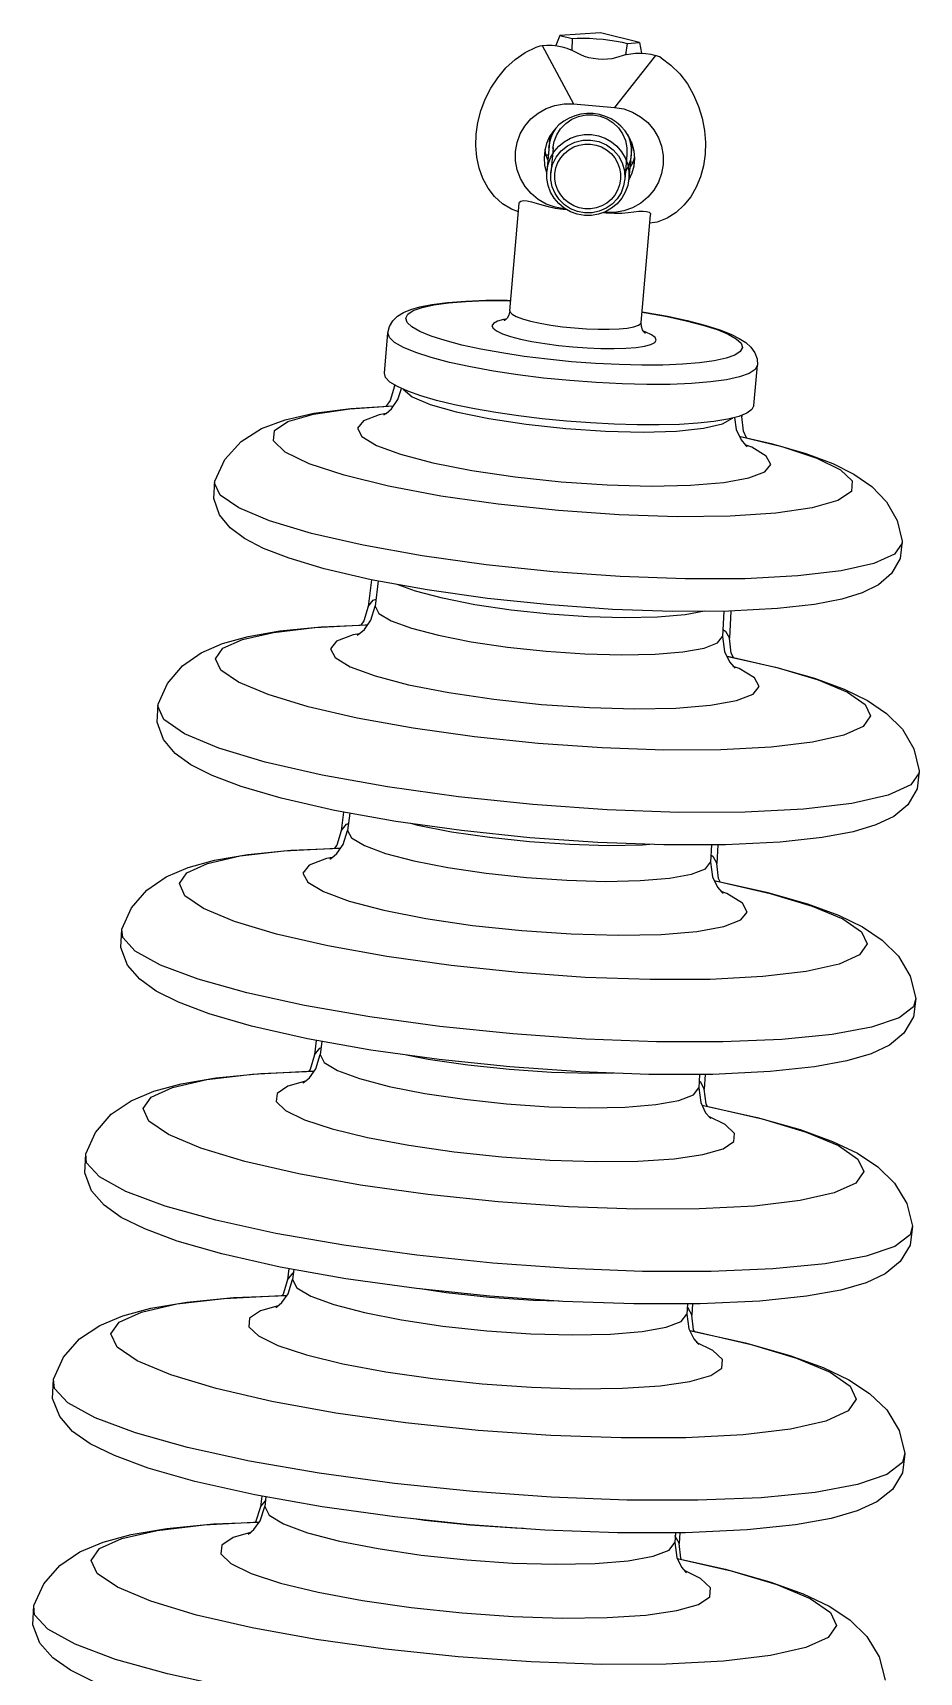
# Model space of a CAD drawing. Extents: x 4438 to 384502, y -178203 to -21188.
# Drawn here: x 377403.9 to 377471.6, y -175834.4 to -175709.3 of the extents above; entities that cross this region are included whole.
import ezdxf

# ---------------------------------------------------------------- set-up
doc = ezdxf.new("R2010")
doc.units = 0
doc.header["$LTSCALE"] = 8
doc.header["$MEASUREMENT"] = 0
doc.layers.add('PL', color=5, linetype='CONTINUOUS')

msp = doc.modelspace()

# ---------------------------------------------------------------- linework, layer by layer
at = {"layer": 'PL', "ltscale": 0.5}
for p, q in [((377444.114, -175709.482), (377443.817, -175710.247)), ((377447.216, -175709.267), (377444.114, -175709.482)), ((377444.114, -175709.482), (377445.063, -175709.714)), ((377450.198, -175710.02), (377447.216, -175709.267)), ((377442.77, -175710.239), (377445.164, -175714.686)), ((377445.737, -175710.952), (377444.962, -175710.562)), ((377445.063, -175709.714), (377445.042, -175710.602)), ((377449.26, -175710.081), (377449.126, -175710.96)), ((377449.26, -175710.081), (377450.198, -175710.02)), ((377450.198, -175710.02), (377450.366, -175710.821)), ((377451.426, -175710.996), (377448.297, -175714.96)), ((377449.212, -175710.934), (377448.38, -175711.184)), ((377445.164, -175714.686), (377448.297, -175714.96)), ((377443.067, -175718.591), (377442.996, -175718.154)), ((377443.328, -175717.623), (377443.134, -175719.849)), ((377443.607, -175718.052), (377443.438, -175719.984)), ((377449.594, -175718.171), (377449.4, -175720.397)), ((377443.067, -175718.591), (377442.943, -175718.562)), ((377442.966, -175719.378), (377443.105, -175719.926)), ((377443.21, -175718.971), (377443.067, -175718.591)), ((377449.246, -175718.546), (377449.077, -175720.477)), ((377449.684, -175719.17), (377449.476, -175719.519)), ((377449.83, -175718.752), (377449.684, -175719.17)), ((377449.684, -175719.17), (377449.811, -175719.163)), ((377443.105, -175719.926), (377443.134, -175719.991)), ((377449.375, -175720.537), (377449.414, -175720.479)), ((377440.307, -175730.503), (377441.027, -175722.276)), ((377444.387, -175722.721), (377444.462, -175722.711)), ((377444.387, -175722.721), (377444.602, -175722.736)), ((377444.574, -175722.721), (377444.462, -175722.711)), ((377447.453, -175722.986), (377447.666, -175723.008)), ((377447.595, -175722.985), (377447.482, -175722.975)), ((377447.666, -175723.008), (377447.595, -175722.985)), ((377450.333, -175731.38), (377451.053, -175723.153)), ((377440.013, -175731.137), (377439.833, -175731.164)), ((377450.685, -175732.114), (377450.512, -175732.055)), ((377430.736, -175735.264), (377431.006, -175732.177)), ((377458.933, -175737.731), (377459.203, -175734.644)), ((377431.518, -175736.151), (377431.507, -175736.236)), ((377431.507, -175736.236), (377431.541, -175736.166)), ((377432.519, -175736.636), (377431.728, -175736.282)), ((377428.1, -175737.968), (377431.436, -175737.749)), ((377428.174, -175737.946), (377431.432, -175737.753)), ((377430.867, -175738.329), (377430.346, -175738.423)), ((377457.983, -175738.479), (377458.004, -175738.555)), ((377458.008, -175738.469), (377458.004, -175738.555)), ((377458.767, -175740.91), (377458.276, -175740.729)), ((377470.245, -175748.087), (377470.245, -175748.23)), ((377429.739, -175751.023), (377429.493, -175753.078)), ((377430.266, -175751.119), (377430.03, -175753.042)), ((377429.493, -175753.078), (377429.883, -175752.596)), ((377429.883, -175752.596), (377430.095, -175752.514)), ((377456.642, -175753.429), (377456.541, -175755.362)), ((377457.178, -175753.42), (377457.063, -175755.49)), ((377425.436, -175754.663), (377429.27, -175754.462)), ((377425.896, -175754.618), (377429.458, -175754.465)), ((377429.27, -175754.462), (377429.46, -175754.462)), ((377428.83, -175755.143), (377428.342, -175755.231)), ((377456.568, -175754.83), (377456.763, -175754.947)), ((377456.763, -175754.947), (377457.063, -175755.49)), ((377456.857, -175756.859), (377457.042, -175756.892)), ((377457.822, -175757.81), (377457.362, -175757.641)), ((377471.552, -175765.604), (377471.553, -175765.762)), ((377427.617, -175768.759), (377427.445, -175770.192)), ((377427.445, -175770.192), (377427.851, -175769.691)), ((377427.851, -175769.691), (377427.995, -175769.636)), ((377428.092, -175768.844), (377427.93, -175770.161)), ((377423.051, -175771.72), (377427.077, -175771.509)), ((377423.604, -175771.668), (377427.411, -175771.507)), ((377427.077, -175771.509), (377427.41, -175771.507)), ((377455.705, -175771.262), (377455.635, -175772.585)), ((377455.663, -175772.056), (377455.795, -175772.136)), ((377455.795, -175772.136), (377456.108, -175772.7)), ((377456.188, -175771.26), (377456.108, -175772.7)), ((377426.76, -175772.229), (377426.306, -175772.311)), ((377455.915, -175774.001), (377456.242, -175774.06)), ((377456.862, -175774.985), (377456.433, -175774.826)), ((377425.532, -175786.19), (377425.398, -175787.307)), ((377425.398, -175787.307), (377425.819, -175786.786)), ((377425.819, -175786.786), (377425.895, -175786.757)), ((377425.955, -175786.265), (377425.831, -175787.28)), ((377421.306, -175788.718), (377425.364, -175788.549)), ((377454.784, -175788.789), (377454.73, -175789.808)), ((377454.758, -175789.282), (377454.828, -175789.324)), ((377454.828, -175789.324), (377455.152, -175789.91)), ((377455.214, -175788.788), (377455.152, -175789.91)), ((377454.973, -175791.144), (377455.441, -175791.228)), ((377456.748, -175792.611), (377455.49, -175791.997)), ((377423.446, -175803.62), (377423.344, -175804.476)), ((377423.344, -175804.476), (377423.781, -175803.936)), ((377423.819, -175803.686), (377423.725, -175804.453)), ((377419.206, -175805.827), (377423.302, -175805.657)), ((377453.863, -175806.316), (377453.823, -175807.086)), ((377453.857, -175806.567), (377454.193, -175807.175)), ((377454.241, -175806.316), (377454.193, -175807.175)), ((377454.03, -175808.348), (377454.463, -175808.426)), ((377455.814, -175809.856), (377454.565, -175809.246)), ((377421.368, -175820.99), (377421.27, -175821.808)), ((377421.27, -175821.808), (377420.885, -175822.98)), ((377421.27, -175821.808), (377421.654, -175821.334)), ((377421.689, -175821.047), (377421.598, -175821.79)), ((377416.986, -175823.175), (377421.203, -175822.954)), ((377417.694, -175823.112), (377421.193, -175822.968)), ((377452.877, -175823.975), (377453.226, -175824.604)), ((377452.945, -175823.783), (377452.906, -175824.529)), ((377453.271, -175823.783), (377453.226, -175824.604)), ((377454.87, -175827.265), (377453.631, -175826.659))]:
    msp.add_line(p, q, dxfattribs=at)
for points in [[(377440.969, -175722.935), (377440.437, -175722.742), (377439.743, -175722.319), (377439.142, -175721.773), (377438.643, -175721.125), (377438.25, -175720.395), (377437.965, -175719.604), (377437.786, -175718.767), (377437.711, -175717.899), (377437.738, -175717.011), (377437.867, -175716.116), (377438.096, -175715.223), (377438.425, -175714.345), (377438.854, -175713.496), (377439.38, -175712.693), (377440.001, -175711.954), (377440.707, -175711.303), (377441.485, -175710.761), (377442.317, -175710.352)], [(377442.317, -175710.352), (377442.461, -175710.303), (377442.612, -175710.265), (377442.77, -175710.239)], [(377442.77, -175710.239), (377443.143, -175710.211), (377443.535, -175710.218), (377443.929, -175710.259), (377444.309, -175710.332), (377444.658, -175710.434), (377444.962, -175710.562)], [(377445.063, -175709.714), (377445.454, -175709.687), (377445.903, -175709.678), (377446.395, -175709.688), (377446.912, -175709.717), (377447.438, -175709.763), (377447.952, -175709.824), (377448.439, -175709.9), (377448.88, -175709.987), (377449.26, -175710.081)], [(377449.212, -175710.934), (377449.533, -175710.861), (377449.895, -175710.821), (377450.282, -175710.815), (377450.677, -175710.843), (377451.064, -175710.904), (377451.426, -175710.996)], [(377448.38, -175711.184), (377448.086, -175711.252), (377447.756, -175711.293), (377447.403, -175711.304), (377447.04, -175711.287), (377446.679, -175711.241), (377446.333, -175711.168), (377446.015, -175711.071), (377445.737, -175710.952)], [(377451.853, -175711.186), (377452.601, -175711.734), (377453.274, -175712.402), (377453.856, -175713.166), (377454.339, -175714.001), (377454.718, -175714.884), (377454.993, -175715.795), (377455.165, -175716.716), (377455.235, -175717.635), (377455.206, -175718.54), (377455.079, -175719.418), (377454.854, -175720.26), (377454.533, -175721.053), (377454.114, -175721.783), (377453.601, -175722.433), (377452.997, -175722.985), (377452.31, -175723.418), (377451.553, -175723.714), (377450.995, -175723.812)], [(377451.853, -175711.186), (377451.72, -175711.113), (377451.577, -175711.049), (377451.426, -175710.996)], [(377444.462, -175722.711), (377443.76, -175722.588), (377443.09, -175722.347), (377442.472, -175721.995), (377441.926, -175721.543), (377441.467, -175721.005), (377441.11, -175720.396), (377440.865, -175719.736), (377440.741, -175719.044), (377440.74, -175718.342), (377440.863, -175717.651), (377441.106, -175716.991), (377441.461, -175716.383), (377441.918, -175715.846), (377442.464, -175715.395), (377443.08, -175715.045), (377443.75, -175714.806), (377444.451, -175714.685), (377445.164, -175714.686)], [(377443.602, -175718.11), (377443.692, -175717.573), (377443.89, -175717.056), (377444.188, -175716.587), (377444.574, -175716.185), (377445.034, -175715.867), (377445.548, -175715.645), (377446.097, -175715.528), (377446.669, -175715.521)], [(377449.107, -175716.746), (377448.791, -175716.398), (377448.431, -175716.096), (377448.033, -175715.845), (377447.602, -175715.65), (377447.146, -175715.513), (377446.675, -175715.44), (377446.198, -175715.431), (377445.725, -175715.486), (377445.268, -175715.604), (377444.833, -175715.782), (377444.427, -175716.017), (377444.056, -175716.304)], [(377446.669, -175715.521), (377447.212, -175715.622), (377447.734, -175715.829), (377448.205, -175716.134), (377448.605, -175716.524), (377448.919, -175716.984), (377449.135, -175717.496), (377449.244, -175718.04), (377449.24, -175718.604)], [(377448.297, -175714.96), (377448.999, -175715.083), (377449.669, -175715.324), (377450.286, -175715.675), (377450.833, -175716.128), (377451.291, -175716.666), (377451.649, -175717.275), (377451.893, -175717.935), (377452.018, -175718.627), (377452.019, -175719.329), (377451.896, -175720.02), (377451.653, -175720.68), (377451.298, -175721.287), (377450.84, -175721.825), (377450.295, -175722.275), (377449.678, -175722.626), (377449.009, -175722.865), (377448.307, -175722.986), (377447.595, -175722.985)], [(377444.056, -175716.304), (377443.661, -175716.72), (377443.344, -175717.192), (377443.112, -175717.708), (377442.97, -175718.253), (377442.92, -175718.816), (377442.966, -175719.378)], [(377443.134, -175719.849), (377443.228, -175719.317), (377443.415, -175718.81), (377443.689, -175718.342), (377444.041, -175717.929), (377444.46, -175717.582), (377444.935, -175717.313), (377445.45, -175717.129), (377445.989, -175717.036), (377446.537, -175717.036)], [(377443.293, -175718.025), (377443.327, -175717.767), (377443.385, -175717.503), (377443.463, -175717.256), (377443.565, -175717.005), (377443.69, -175716.765), (377443.835, -175716.536)], [(377443.328, -175717.623), (377443.415, -175717.122), (377443.44, -175717.05)], [(377446.537, -175717.036), (377447.076, -175717.131), (377447.591, -175717.316), (377448.066, -175717.586), (377448.487, -175717.934), (377448.84, -175718.349), (377449.115, -175718.817), (377449.303, -175719.325), (377449.399, -175719.857), (377449.4, -175720.397)], [(377449.414, -175720.479), (377449.647, -175719.963), (377449.789, -175719.418), (377449.838, -175718.855), (377449.793, -175718.293), (377449.654, -175717.745), (377449.424, -175717.225), (377449.107, -175716.746)], [(377449.284, -175717.013), (377449.384, -175717.253), (377449.466, -175717.511), (377449.522, -175717.765), (377449.559, -175718.033), (377449.571, -175718.303), (377449.559, -175718.573)], [(377443.443, -175719.926), (377443.577, -175719.328), (377443.84, -175718.774), (377444.226, -175718.283), (377444.705, -175717.895), (377445.267, -175717.615), (377445.87, -175717.467), (377446.5, -175717.452)], [(377446.041, -175722.7), (377445.61, -175722.624), (377445.198, -175722.476), (377444.818, -175722.26), (377444.481, -175721.982), (377444.199, -175721.65), (377443.979, -175721.276), (377443.828, -175720.869), (377443.751, -175720.443), (377443.751, -175720.011), (377443.827, -175719.585), (377443.976, -175719.179), (377444.195, -175718.805), (377444.477, -175718.475), (377444.812, -175718.197), (377445.192, -175717.982), (377445.604, -175717.835), (377446.036, -175717.76), (377446.473, -175717.761)], [(377446.473, -175717.761), (377446.904, -175717.836), (377447.316, -175717.984), (377447.697, -175718.201), (377448.033, -175718.479), (377448.316, -175718.811), (377448.536, -175719.185), (377448.686, -175719.592), (377448.763, -175720.017), (377448.764, -175720.45), (377448.688, -175720.875), (377448.538, -175721.281), (377448.32, -175721.656), (377448.038, -175721.986), (377447.702, -175722.264), (377447.322, -175722.479), (377446.91, -175722.626), (377446.479, -175722.7), (377446.041, -175722.7)], [(377446.5, -175717.452), (377447.11, -175717.573), (377447.678, -175717.822), (377448.185, -175718.193), (377448.59, -175718.658), (377448.887, -175719.207), (377449.052, -175719.798), (377449.081, -175720.419)], [(377449.584, -175717.587), (377449.596, -175717.663), (377449.594, -175718.171)], [(377443.067, -175718.591), (377443.213, -175718.581), (377443.245, -175718.582)], [(377449.559, -175718.573), (377449.531, -175718.798), (377449.484, -175719.031), (377449.422, -175719.25), (377449.339, -175719.473), (377449.245, -175719.68), (377449.129, -175719.89)], [(377449.684, -175719.17), (377449.541, -175719.135), (377449.511, -175719.13)], [(377445.997, -175723.21), (377445.457, -175723.116), (377444.942, -175722.93), (377444.467, -175722.66), (377444.046, -175722.312), (377443.693, -175721.898), (377443.419, -175721.43), (377443.23, -175720.922), (377443.134, -175720.389), (377443.134, -175719.849)], [(377446.014, -175723.008), (377445.471, -175722.908), (377444.949, -175722.7), (377444.479, -175722.396), (377444.079, -175722.005), (377443.765, -175721.545), (377443.549, -175721.033), (377443.44, -175720.489), (377443.443, -175719.926)], [(377449.4, -175720.397), (377449.305, -175720.929), (377449.118, -175721.437), (377448.845, -175721.904), (377448.493, -175722.318), (377448.073, -175722.664), (377447.598, -175722.934), (377447.083, -175723.118), (377446.544, -175723.211), (377445.997, -175723.21)], [(377449.081, -175720.419), (377448.992, -175720.956), (377448.794, -175721.474), (377448.496, -175721.943), (377448.109, -175722.344), (377447.65, -175722.662), (377447.135, -175722.884), (377446.586, -175723.001), (377446.014, -175723.008)], [(377441.027, -175722.275), (377441.047, -175722.206), (377441.158, -175722.113), (377441.359, -175722.079), (377441.631, -175722.106), (377441.955, -175722.179), (377442.327, -175722.284), (377442.748, -175722.407), (377443.222, -175722.533), (377443.765, -175722.647), (377444.387, -175722.721)], [(377447.666, -175723.008), (377448.3, -175723.043), (377448.858, -175723.025), (377449.347, -175722.982), (377449.778, -175722.935), (377450.152, -175722.897), (377450.475, -175722.881), (377450.742, -175722.899), (377450.938, -175722.961), (377451.04, -175723.067), (377451.053, -175723.152)], [(377431.006, -175732.177), (377431.12, -175731.702), (377431.374, -175731.267), (377431.741, -175730.908), (377432.193, -175730.625), (377432.745, -175730.393), (377433.443, -175730.19), (377434.354, -175730.008), (377435.552, -175729.853), (377436.947, -175729.746), (377438.472, -175729.691), (377440.106, -175729.686), (377440.378, -175729.693)], [(377438.107, -175733.419), (377436.656, -175733.103), (377435.379, -175732.767), (377434.302, -175732.42), (377433.448, -175732.067), (377432.833, -175731.717), (377432.47, -175731.376), (377432.367, -175731.052), (377432.525, -175730.75), (377432.942, -175730.478), (377433.608, -175730.24), (377434.511, -175730.041), (377435.631, -175729.886), (377436.947, -175729.777), (377438.43, -175729.717), (377440.052, -175729.708), (377440.376, -175729.715)], [(377440.307, -175730.503), (377440.232, -175730.815), (377440.097, -175731.049), (377439.969, -175731.183), (377439.887, -175731.242), (377439.872, -175731.25)], [(377440.307, -175730.503), (377440.322, -175730.584), (377440.478, -175730.754), (377440.799, -175730.931), (377441.275, -175731.108), (377441.888, -175731.28), (377442.617, -175731.44), (377443.439, -175731.583), (377444.325, -175731.704), (377445.245, -175731.8)], [(377450.402, -175730.593), (377450.722, -175730.641), (377452.318, -175730.932), (377453.769, -175731.249), (377455.045, -175731.584), (377456.122, -175731.932), (377456.976, -175732.284), (377457.591, -175732.634), (377457.954, -175732.975), (377458.057, -175733.3), (377457.899, -175733.601), (377457.483, -175733.874), (377456.816, -175734.112), (377455.914, -175734.311), (377454.793, -175734.466), (377453.478, -175734.574)], [(377450.404, -175730.571), (377450.719, -175730.618), (377452.339, -175730.91), (377453.838, -175731.233), (377455.199, -175731.585), (377456.334, -175731.945), (377457.183, -175732.279), (377457.824, -175732.598), (377458.318, -175732.922), (377458.708, -175733.277), (377459.001, -175733.691), (377459.173, -175734.157), (377459.203, -175734.644)], [(377439.833, -175731.164), (377439.356, -175731.294), (377439.058, -175731.45), (377438.946, -175731.628), (377439.025, -175731.822), (377439.292, -175732.028), (377439.739, -175732.238), (377440.352, -175732.446), (377441.113, -175732.646), (377441.999, -175732.831), (377442.982, -175732.997), (377444.033, -175733.138), (377445.118, -175733.249)], [(377445.118, -175733.249), (377446.206, -175733.328), (377447.266, -175733.372), (377448.263, -175733.379), (377449.167, -175733.35), (377449.951, -175733.286), (377450.591, -175733.187), (377451.068, -175733.058), (377451.367, -175732.902), (377451.478, -175732.724), (377451.399, -175732.529), (377451.132, -175732.324), (377450.685, -175732.114)], [(377445.245, -175731.8), (377446.167, -175731.866), (377447.061, -175731.9), (377447.895, -175731.902), (377448.642, -175731.871), (377449.275, -175731.808), (377449.774, -175731.716), (377450.121, -175731.598), (377450.305, -175731.457), (377450.333, -175731.38)], [(377450.598, -175732.171), (377450.629, -175732.19), (377450.613, -175732.176), (377450.539, -175732.097), (377450.44, -175731.943), (377450.353, -175731.698), (377450.333, -175731.38)], [(377444.893, -175735.825), (377442.889, -175735.625), (377440.929, -175735.38), (377439.055, -175735.094), (377437.304, -175734.775), (377435.712, -175734.427), (377434.311, -175734.059), (377433.13, -175733.678), (377432.192, -175733.291), (377431.517, -175732.907), (377431.119, -175732.533), (377431.006, -175732.177)], [(377445.02, -175734.376), (377443.195, -175734.193), (377441.41, -175733.97), (377439.702, -175733.71), (377438.107, -175733.419)], [(377459.203, -175734.644), (377459.029, -175734.975), (377458.572, -175735.274), (377457.841, -175735.535), (377456.85, -175735.753), (377455.621, -175735.924), (377454.177, -175736.043), (377452.549, -175736.108), (377450.769, -175736.119), (377448.873, -175736.075), (377446.902, -175735.976), (377444.893, -175735.825)], [(377453.478, -175734.574), (377451.994, -175734.634), (377450.372, -175734.644), (377448.645, -175734.603), (377446.848, -175734.513), (377445.02, -175734.376)], [(377431.728, -175736.282), (377431.161, -175735.931), (377430.829, -175735.589), (377430.736, -175735.264)], [(377430.745, -175738.413), (377430.688, -175738.435), (377430.863, -175738.333), (377431.271, -175737.983), (377431.767, -175737.276), (377432.029, -175736.416)], [(377431.507, -175736.236), (377431.174, -175737.331), (377430.847, -175737.788)], [(377432.163, -175736.477), (377432.164, -175736.479), (377432.85, -175737.051), (377434.229, -175737.638), (377436.22, -175738.207), (377438.707, -175738.724), (377441.546, -175739.159), (377444.573, -175739.487)], [(377444.623, -175738.912), (377442.784, -175738.73), (377440.981, -175738.51), (377439.244, -175738.256), (377437.602, -175737.971), (377436.084, -175737.662), (377434.716, -175737.332), (377433.52, -175736.988), (377432.519, -175736.636)], [(377417.797, -175743.499), (377418.558, -175741.834), (377419.805, -175740.463), (377421.365, -175739.48), (377423.158, -175738.806), (377425.341, -175738.313), (377428.174, -175737.946)], [(377444.025, -175745.749), (377439.422, -175745.262), (377435.034, -175744.631), (377431.054, -175743.883), (377427.656, -175743.05), (377424.987, -175742.17), (377423.165, -175741.279), (377422.269, -175740.418), (377422.338, -175739.625), (377423.37, -175738.932), (377425.319, -175738.372), (377428.1, -175737.968)], [(377430.346, -175738.423), (377429.13, -175738.892), (377428.682, -175739.459), (377429.025, -175740.094), (377430.141, -175740.767), (377431.976, -175741.444), (377434.436, -175742.09), (377437.398, -175742.674), (377440.715, -175743.165), (377444.218, -175743.54)], [(377458.933, -175737.731), (377458.784, -175738.035), (377458.398, -175738.313), (377457.779, -175738.561)], [(377444.573, -175739.487), (377447.61, -175739.689), (377450.481, -175739.754), (377453.021, -175739.677), (377455.08, -175739.462), (377456.54, -175739.123), (377457.315, -175738.679), (377457.316, -175738.677)], [(377457.779, -175738.561), (377456.938, -175738.773), (377455.891, -175738.946), (377454.654, -175739.077), (377453.249, -175739.164), (377451.7, -175739.205), (377450.034, -175739.2), (377448.279, -175739.149), (377446.465, -175739.052), (377444.623, -175738.912)], [(377457.459, -175738.641), (377457.571, -175739.544), (377457.954, -175740.347), (377458.295, -175740.751), (377458.415, -175740.852)], [(377458.382, -175740.197), (377458.14, -175739.682), (377458.004, -175738.555)], [(377457.816, -175740.057), (377461.058, -175740.852), (377463.727, -175741.732), (377465.549, -175742.622), (377466.445, -175743.483), (377466.376, -175744.277), (377465.344, -175744.97), (377463.395, -175745.53), (377460.614, -175745.934), (377457.122, -175746.164), (377453.072, -175746.209), (377448.642, -175746.069), (377444.025, -175745.749)], [(377444.218, -175743.54), (377447.733, -175743.779), (377451.084, -175743.871), (377454.103, -175743.811), (377456.638, -175743.602), (377458.562, -175743.254), (377459.779, -175742.785), (377460.227, -175742.219), (377459.884, -175741.583), (377458.767, -175740.91)], [(377457.822, -175740.07), (377460.25, -175740.621), (377462.908, -175741.392), (377464.951, -175742.155), (377466.574, -175742.959), (377467.93, -175743.898), (377469.057, -175745.076), (377469.859, -175746.496), (377470.245, -175748.087)], [(377443.395, -175752.952), (377438.605, -175752.45), (377433.999, -175751.8), (377429.731, -175751.021), (377426.137, -175750.181), (377423.467, -175749.382), (377421.511, -175748.627), (377420.069, -175747.882), (377418.975, -175747.07), (377418.153, -175746.062), (377417.714, -175744.816), (377417.797, -175743.499)], [(377433.605, -175749.207), (377429.105, -175748.395), (377425.178, -175747.489), (377421.975, -175746.522), (377419.618, -175745.533), (377418.199, -175744.56), (377417.772, -175743.639), (377417.797, -175743.499)], [(377470.245, -175748.087), (377470.101, -175749.39), (377469.445, -175750.555), (377468.446, -175751.412), (377467.212, -175752.023), (377465.641, -175752.506), (377463.554, -175752.91), (377460.748, -175753.23), (377457.031, -175753.428)], [(377470.245, -175748.23), (377469.665, -175749.062), (377468.098, -175749.775), (377465.605, -175750.339), (377462.283, -175750.735), (377458.258, -175750.946)], [(377443.615, -175750.428), (377438.504, -175749.894), (377433.605, -175749.207)], [(377458.258, -175750.946), (377453.686, -175750.964), (377448.741, -175750.789), (377443.615, -175750.428)], [(377443.333, -175753.651), (377440.41, -175753.339), (377437.644, -175752.929), (377435.173, -175752.442), (377433.121, -175751.903), (377431.71, -175751.383)], [(377428.724, -175755.226), (377428.651, -175755.254), (377428.807, -175755.163), (377429.206, -175754.822), (377429.699, -175754.123), (377430.03, -175753.042)], [(377429.493, -175753.078), (377429.157, -175754.173), (377428.931, -175754.488)], [(377430.03, -175753.042), (377430.317, -175753.59), (377431.255, -175754.156), (377432.796, -175754.724), (377434.864, -175755.267), (377437.354, -175755.758), (377440.141, -175756.171), (377443.085, -175756.486)], [(377455.169, -175753.436), (377453.695, -175753.703), (377451.58, -175753.877), (377449.062, -175753.928), (377446.266, -175753.851), (377443.333, -175753.651)], [(377457.031, -175753.428), (377452.735, -175753.448), (377448.138, -175753.286), (377443.395, -175752.952)], [(377413.468, -175760.523), (377414.169, -175758.942), (377415.316, -175757.599), (377416.748, -175756.603), (377418.387, -175755.892), (377420.325, -175755.356), (377422.753, -175754.934), (377425.896, -175754.618)], [(377442.47, -175763.517), (377437.602, -175763.008), (377432.934, -175762.354), (377428.647, -175761.581), (377424.906, -175760.717), (377421.855, -175759.796), (377419.609, -175758.854), (377418.257, -175757.927), (377417.85, -175757.05), (377418.404, -175756.257), (377419.896, -175755.578), (377422.271, -175755.04), (377425.436, -175754.663)], [(377428.342, -175755.231), (377427.081, -175755.718), (377426.616, -175756.305), (377426.971, -175756.965), (377428.13, -175757.663), (377430.032, -175758.364), (377432.584, -175759.035), (377435.657, -175759.64), (377439.097, -175760.15), (377442.731, -175760.538)], [(377443.085, -175756.486), (377446.04, -175756.687), (377448.856, -175756.764), (377451.393, -175756.714), (377453.524, -175756.538), (377455.141, -175756.245), (377456.163, -175755.851), (377456.541, -175755.362)], [(377456.541, -175755.362), (377456.681, -175756.493), (377457.062, -175757.286), (377457.395, -175757.679), (377457.506, -175757.773)], [(377457.367, -175756.971), (377457.201, -175756.618), (377457.063, -175755.49)], [(377457.042, -175756.892), (377460.783, -175757.756), (377463.835, -175758.677), (377466.08, -175759.619), (377467.432, -175760.546), (377467.839, -175761.423), (377467.286, -175762.216), (377465.793, -175762.895), (377463.419, -175763.433), (377460.253, -175763.81), (377456.419, -175764.011), (377452.063, -175764.028), (377447.353, -175763.861), (377442.47, -175763.517)], [(377456.856, -175756.856), (377460.591, -175757.696), (377463.567, -175758.549), (377465.833, -175759.383), (377467.607, -175760.243), (377469.064, -175761.224), (377470.27, -175762.444), (377471.139, -175763.935), (377471.552, -175765.604)], [(377442.731, -175760.538), (377446.377, -175760.787), (377449.853, -175760.882), (377452.984, -175760.819), (377455.614, -175760.603), (377457.609, -175760.242), (377458.871, -175759.755), (377459.336, -175759.168), (377458.98, -175758.508), (377457.822, -175757.81)], [(377441.84, -175770.72), (377436.623, -175770.176), (377431.598, -175769.474), (377426.93, -175768.635), (377422.865, -175767.703), (377419.812, -175766.807), (377417.59, -175765.966), (377415.972, -175765.149), (377414.767, -175764.28), (377413.872, -175763.221), (377413.387, -175761.91), (377413.468, -175760.523)], [(377430.974, -175766.845), (377425.991, -175765.945), (377421.642, -175764.941), (377418.095, -175763.871), (377415.485, -175762.776), (377413.913, -175761.698), (377413.44, -175760.678), (377413.468, -175760.523)], [(377471.552, -175765.604), (377471.392, -175766.98), (377470.68, -175768.198), (377469.605, -175769.088), (377468.254, -175769.736), (377466.502, -175770.26), (377464.144, -175770.702), (377460.951, -175771.051), (377456.775, -175771.259), (377452.062, -175771.27), (377447.03, -175771.088), (377441.84, -175770.72)], [(377471.553, -175765.762), (377470.91, -175766.684), (377469.174, -175767.473), (377466.414, -175768.098), (377462.734, -175768.536), (377458.277, -175768.77)], [(377442.061, -175768.196), (377436.401, -175767.605), (377430.974, -175766.845)], [(377458.277, -175768.77), (377453.213, -175768.79), (377447.738, -175768.597), (377442.061, -175768.196)], [(377441.812, -175771.04), (377438.756, -175770.713), (377435.863, -175770.284), (377433.279, -175769.775), (377432.741, -175769.634)], [(377426.671, -175772.311), (377426.581, -175772.345), (377426.717, -175772.265), (377427.108, -175771.934), (377427.598, -175771.242), (377427.93, -175770.161)], [(377427.445, -175770.192), (377427.108, -175771.289), (377426.936, -175771.527)], [(377427.93, -175770.161), (377428.23, -175770.734), (377429.211, -175771.325), (377430.822, -175771.919), (377432.982, -175772.486), (377435.584, -175772.999), (377438.497, -175773.43), (377441.574, -175773.76)], [(377410.703, -175777.692), (377411.423, -175776.079), (377412.602, -175774.713), (377414.072, -175773.704), (377415.761, -175772.981), (377417.772, -175772.432), (377420.308, -175771.995), (377423.604, -175771.668)], [(377440.939, -175781.017), (377435.826, -175780.483), (377430.925, -175779.796), (377426.423, -175778.984), (377422.494, -175778.077), (377419.29, -175777.11), (377416.932, -175776.121), (377415.512, -175775.147), (377415.085, -175774.226), (377415.666, -175773.393), (377417.233, -175772.68), (377419.727, -175772.115), (377423.051, -175771.72)], [(377450.981, -175771.231), (377450.436, -175771.276), (377447.802, -175771.329), (377444.879, -175771.249), (377441.812, -175771.04)], [(377426.306, -175772.311), (377424.998, -175772.815), (377424.516, -175773.425), (377424.885, -175774.108), (377426.085, -175774.832), (377428.057, -175775.559), (377430.702, -175776.254), (377433.887, -175776.881), (377437.453, -175777.409), (377441.22, -175777.812)], [(377441.574, -175773.76), (377444.662, -175773.97), (377447.605, -175774.051), (377450.256, -175773.998), (377452.483, -175773.814), (377454.173, -175773.508), (377455.241, -175773.097), (377455.635, -175772.585)], [(377455.635, -175772.585), (377455.778, -175773.717), (377456.156, -175774.501), (377456.481, -175774.883), (377456.581, -175774.968)], [(377456.374, -175774.098), (377456.246, -175773.828), (377456.108, -175772.7)], [(377456.242, -175774.06), (377460.17, -175774.967), (377463.375, -175775.934), (377465.733, -175776.923), (377467.152, -175777.897), (377467.58, -175778.818), (377466.999, -175779.651), (377465.432, -175780.364), (377462.938, -175780.929), (377459.614, -175781.324), (377455.588, -175781.535), (377451.013, -175781.554), (377446.067, -175781.379), (377440.939, -175781.017)], [(377455.912, -175773.994), (377459.892, -175774.885), (377463.015, -175775.776), (377465.383, -175776.642), (377467.226, -175777.529), (377468.729, -175778.53), (377469.971, -175779.768), (377470.868, -175781.289), (377471.293, -175782.993)], [(377441.22, -175777.812), (377444.999, -175778.07), (377448.602, -175778.168), (377451.848, -175778.104), (377454.573, -175777.879), (377456.641, -175777.505), (377457.949, -175777.001), (377458.431, -175776.392), (377458.062, -175775.708), (377456.862, -175774.985)], [(377440.309, -175788.221), (377434.906, -175787.658), (377429.7, -175786.934), (377424.858, -175786.069), (377420.591, -175785.098), (377417.36, -175784.158), (377415.013, -175783.277), (377413.313, -175782.427), (377412.057, -175781.531), (377411.129, -175780.449), (377410.625, -175779.11), (377410.703, -175777.692)], [(377429.611, -175784.388), (377424.642, -175783.523), (377420.229, -175782.555), (377416.522, -175781.518), (377413.649, -175780.446), (377411.707, -175779.376), (377410.761, -175778.344), (377410.703, -175777.692)], [(377471.293, -175782.993), (377471.125, -175784.4), (377470.389, -175785.641), (377469.279, -175786.548), (377467.874, -175787.213), (377466.038, -175787.755), (377463.553, -175788.214), (377460.18, -175788.577), (377455.808, -175788.787), (377450.914, -175788.795), (377445.692, -175788.603), (377440.309, -175788.221)], [(377471.293, -175782.993), (377471.122, -175783.625), (377470.012, -175784.477), (377467.914, -175785.193), (377464.898, -175785.75), (377461.068, -175786.128), (377456.554, -175786.315)], [(377440.53, -175785.697), (377434.968, -175785.121), (377429.611, -175784.388)], [(377456.554, -175786.315), (377451.51, -175786.304), (377446.107, -175786.095), (377440.53, -175785.697)], [(377424.619, -175789.396), (377424.513, -175789.436), (377424.629, -175789.367), (377425.01, -175789.045), (377425.497, -175788.361), (377425.831, -175787.28)], [(377425.398, -175787.307), (377425.059, -175788.403), (377424.941, -175788.566)], [(377425.831, -175787.28), (377426.143, -175787.877), (377427.166, -175788.494), (377428.847, -175789.113), (377431.101, -175789.705), (377433.815, -175790.24), (377436.853, -175790.69), (377440.063, -175791.034)], [(377440.291, -175788.428), (377437.101, -175788.087), (377434.081, -175787.64), (377432.414, -175787.311)], [(377448.237, -175788.696), (377446.543, -175788.73), (377443.492, -175788.646), (377440.291, -175788.428)], [(377407.939, -175794.861), (377408.678, -175793.215), (377409.888, -175791.828), (377411.395, -175790.807), (377413.132, -175790.072), (377415.216, -175789.508), (377417.859, -175789.057), (377421.306, -175788.718)], [(377439.408, -175798.517), (377434.051, -175797.957), (377428.915, -175797.238), (377424.199, -175796.387), (377420.083, -175795.437), (377416.725, -175794.424), (377414.255, -175793.387), (377412.767, -175792.367), (377412.319, -175791.402), (377412.928, -175790.529), (377414.57, -175789.782), (377417.183, -175789.19), (377420.666, -175788.776)], [(377420.666, -175788.776), (377424.884, -175788.555), (377425.361, -175788.553)], [(377424.705, -175789.302), (377423.357, -175789.69), (377422.54, -175790.238), (377422.485, -175790.867), (377423.195, -175791.548), (377424.637, -175792.253), (377426.75, -175792.95), (377429.44, -175793.609), (377432.591, -175794.202), (377436.065, -175794.701), (377439.708, -175795.086)], [(377440.063, -175791.034), (377443.284, -175791.253), (377446.354, -175791.337), (377449.12, -175791.282), (377451.442, -175791.09), (377453.204, -175790.772), (377454.319, -175790.342), (377454.73, -175789.808)], [(377454.73, -175789.808), (377454.874, -175790.941), (377455.25, -175791.715), (377455.567, -175792.087), (377455.656, -175792.162)], [(377455.381, -175791.225), (377455.292, -175791.038), (377455.152, -175789.91)], [(377455.441, -175791.228), (377459.558, -175792.179), (377462.915, -175793.192), (377465.385, -175794.228), (377466.873, -175795.249), (377467.321, -175796.214), (377466.712, -175797.086), (377465.07, -175797.833), (377462.457, -175798.425), (377458.975, -175798.839), (377454.756, -175799.06), (377449.963, -175799.08), (377444.781, -175798.896), (377439.408, -175798.517)], [(377454.967, -175791.132), (377459.186, -175792.072), (377462.458, -175793.002), (377464.931, -175793.901), (377466.845, -175794.815), (377468.396, -175795.836), (377469.672, -175797.094), (377470.597, -175798.644), (377471.034, -175800.381)], [(377439.708, -175795.086), (377443.363, -175795.34), (377446.871, -175795.451), (377450.077, -175795.415), (377452.841, -175795.233), (377455.042, -175794.913), (377456.585, -175794.469), (377457.402, -175793.921), (377457.457, -175793.293), (377456.748, -175792.611)], [(377427.802, -175804.393), (377422.786, -175803.503), (377418.331, -175802.497), (377414.915, -175801.512), (377412.441, -175800.591), (377410.656, -175799.706), (377409.347, -175798.782), (377408.386, -175797.678), (377407.862, -175796.31), (377407.939, -175794.861)], [(377427.629, -175801.834), (377422.454, -175800.933), (377417.858, -175799.926), (377413.999, -175798.845), (377411.007, -175797.729), (377408.984, -175796.614), (377408, -175795.54), (377407.939, -175794.861)], [(377471.034, -175800.381), (377470.859, -175801.82), (377470.099, -175803.084), (377468.953, -175804.007), (377467.493, -175804.69), (377465.569, -175805.251), (377462.955, -175805.727), (377459.396, -175806.102), (377454.834, -175806.315)], [(377471.034, -175800.381), (377470.856, -175801.04), (377469.7, -175801.926), (377467.515, -175802.673), (377464.374, -175803.252), (377460.386, -175803.646), (377455.685, -175803.841)], [(377438.999, -175803.197), (377433.207, -175802.597), (377427.629, -175801.834)], [(377455.685, -175803.841), (377450.432, -175803.829), (377444.806, -175803.612), (377438.999, -175803.197)], [(377422.561, -175806.534), (377422.438, -175806.581), (377422.534, -175806.523), (377422.906, -175806.21), (377423.39, -175805.534), (377423.725, -175804.453)], [(377423.344, -175804.476), (377423.004, -175805.573), (377422.931, -175805.673)], [(377423.725, -175804.453), (377424.05, -175805.075), (377425.115, -175805.717), (377426.866, -175806.363), (377429.213, -175806.979), (377432.039, -175807.536), (377435.204, -175808.005), (377438.547, -175808.362)], [(377438.778, -175805.721), (377433.19, -175805.14), (377427.802, -175804.393)], [(377405.488, -175812.059), (377406.242, -175810.388), (377407.475, -175808.986), (377409.008, -175807.955), (377410.781, -175807.211), (377412.92, -175806.637), (377415.645, -175806.175), (377419.206, -175805.827)], [(377437.882, -175815.964), (377432.342, -175815.385), (377427.031, -175814.641), (377422.153, -175813.761), (377417.896, -175812.778), (377414.423, -175811.73), (377411.869, -175810.658), (377410.33, -175809.603), (377409.867, -175808.605), (377410.497, -175807.702), (377412.195, -175806.93), (377414.897, -175806.318), (377418.499, -175805.89)], [(377418.499, -175805.89), (377422.861, -175805.661), (377423.301, -175805.659)], [(377438.769, -175805.817), (377435.446, -175805.461), (377433.474, -175805.169)], [(377444.086, -175806.098), (377442.104, -175806.044), (377438.769, -175805.817)], [(377454.834, -175806.315), (377449.761, -175806.318), (377444.352, -175806.117), (377438.778, -175805.721)], [(377422.62, -175806.45), (377421.283, -175806.835), (377420.438, -175807.402), (377420.381, -175808.051), (377421.115, -175808.756), (377422.607, -175809.485), (377424.791, -175810.206), (377427.574, -175810.888), (377430.832, -175811.5), (377434.424, -175812.017), (377438.192, -175812.415)], [(377438.547, -175808.362), (377441.901, -175808.591), (377445.099, -175808.679), (377447.979, -175808.621), (377450.398, -175808.421), (377452.233, -175808.09), (377453.394, -175807.642), (377453.823, -175807.086)], [(377453.823, -175807.086), (377453.968, -175808.22), (377454.341, -175808.984), (377454.65, -175809.345), (377454.728, -175809.411)], [(377454.391, -175808.421), (377454.334, -175808.303), (377454.193, -175807.175)], [(377454.463, -175808.426), (377458.72, -175809.408), (377462.192, -175810.456), (377464.747, -175811.528), (377466.285, -175812.583), (377466.749, -175813.581), (377466.119, -175814.484), (377464.421, -175815.256), (377461.719, -175815.868), (377458.117, -175816.297), (377453.754, -175816.525), (377448.798, -175816.545), (377443.438, -175816.356), (377437.882, -175815.964)], [(377454.026, -175808.34), (377458.285, -175809.286), (377461.667, -175810.244), (377464.218, -175811.168), (377466.184, -175812.102), (377467.768, -175813.139), (377469.07, -175814.41), (377470.015, -175815.979), (377470.461, -175817.744)], [(377438.192, -175812.415), (377441.972, -175812.677), (377445.599, -175812.792), (377448.914, -175812.755), (377451.773, -175812.567), (377454.05, -175812.236), (377455.645, -175811.777), (377456.49, -175811.211), (377456.547, -175810.561), (377455.814, -175809.856)], [(377425.997, -175821.809), (377420.85, -175820.899), (377416.256, -175819.867), (377412.702, -175818.848), (377410.133, -175817.896), (377408.285, -175816.986), (377406.936, -175816.042), (377405.951, -175814.92), (377405.412, -175813.532), (377405.488, -175812.059)], [(377425.764, -175819.24), (377420.435, -175818.312), (377415.702, -175817.275), (377411.728, -175816.162), (377408.647, -175815.012), (377406.564, -175813.865), (377405.55, -175812.759), (377405.488, -175812.059)], [(377470.461, -175817.744), (377470.281, -175819.206), (377469.503, -175820.487), (377468.33, -175821.423), (377466.828, -175822.119), (377464.837, -175822.694), (377462.123, -175823.184), (377458.421, -175823.569), (377453.722, -175823.783)], [(377470.461, -175817.744), (377470.279, -175818.422), (377469.088, -175819.335), (377466.838, -175820.103), (377463.604, -175820.701), (377459.496, -175821.106), (377454.656, -175821.306)], [(377437.472, -175820.643), (377431.508, -175820.026), (377425.764, -175819.24)], [(377454.656, -175821.306), (377449.247, -175821.295), (377443.453, -175821.071), (377437.472, -175820.643)], [(377420.485, -175823.836), (377420.345, -175823.889), (377420.42, -175823.842), (377420.782, -175823.539), (377421.262, -175822.871), (377421.598, -175821.79)], [(377421.598, -175821.79), (377421.937, -175822.437), (377423.045, -175823.105), (377424.866, -175823.777), (377427.307, -175824.418), (377430.247, -175824.997), (377433.539, -175825.485), (377437.016, -175825.857)], [(377437.251, -175823.167), (377431.523, -175822.572), (377425.997, -175821.809)], [(377403.976, -175829.345), (377404.729, -175827.673), (377405.962, -175826.271), (377407.496, -175825.241), (377409.269, -175824.497), (377411.408, -175823.922), (377414.132, -175823.46), (377417.694, -175823.112)], [(377436.369, -175833.249), (377430.829, -175832.67), (377425.518, -175831.927), (377420.64, -175831.046), (377416.384, -175830.063), (377412.911, -175829.016), (377410.357, -175827.944), (377408.818, -175826.888), (377408.355, -175825.89), (377408.984, -175824.988), (377410.683, -175824.216), (377413.385, -175823.604), (377416.986, -175823.175)], [(377437.248, -175823.205), (377433.791, -175822.836), (377433.163, -175822.742)], [(377441.344, -175823.459), (377440.717, -175823.441), (377437.248, -175823.205)], [(377453.722, -175823.783), (377448.515, -175823.783), (377442.967, -175823.574), (377437.251, -175823.167)], [(377420.516, -175823.762), (377419.189, -175824.143), (377418.316, -175824.729), (377418.257, -175825.4), (377419.015, -175826.129), (377420.557, -175826.882), (377422.814, -175827.627), (377425.689, -175828.331), (377429.056, -175828.964), (377432.768, -175829.498), (377436.662, -175829.909)], [(377437.016, -175825.857), (377440.505, -175826.094), (377443.831, -175826.185), (377446.828, -175826.126), (377449.343, -175825.918), (377451.253, -175825.573), (377452.46, -175825.108), (377452.906, -175824.529)], [(377452.906, -175824.529), (377453.053, -175825.663), (377453.423, -175826.418), (377453.723, -175826.767), (377453.79, -175826.823)], [(377453.412, -175825.825), (377453.368, -175825.732), (377453.226, -175824.604)], [(377453.092, -175825.744), (377457.207, -175826.694), (377460.68, -175827.742), (377463.234, -175828.814), (377464.773, -175829.869), (377465.236, -175830.867), (377464.607, -175831.769), (377462.908, -175832.542), (377460.206, -175833.154), (377456.605, -175833.582), (377452.242, -175833.811), (377447.285, -175833.831), (377441.926, -175833.641), (377436.369, -175833.249)], [(377453.098, -175825.755), (377456.772, -175826.572), (377460.154, -175827.529), (377462.705, -175828.453), (377464.671, -175829.387), (377466.256, -175830.424), (377467.557, -175831.696), (377468.502, -175833.265), (377468.949, -175835.029)], [(377436.662, -175829.909), (377440.567, -175830.18), (377444.315, -175830.299), (377447.741, -175830.26), (377450.695, -175830.066), (377453.048, -175829.724), (377454.696, -175829.25), (377455.569, -175828.665), (377455.628, -175827.993), (377454.87, -175827.265)], [(377435.739, -175840.453), (377430.011, -175839.858), (377424.485, -175839.094), (377419.338, -175838.184), (377414.744, -175837.152), (377411.189, -175836.133), (377408.62, -175835.182), (377406.773, -175834.272), (377405.424, -175833.328), (377404.439, -175832.205), (377403.899, -175830.817), (377403.976, -175829.345)], [(377424.252, -175836.526), (377418.922, -175835.598), (377414.19, -175834.56), (377410.216, -175833.448), (377407.135, -175832.298), (377405.052, -175831.151), (377404.038, -175830.044), (377403.976, -175829.345)]]:
    msp.add_lwpolyline(points, dxfattribs=at)

doc.saveas('drawing.dxf')
